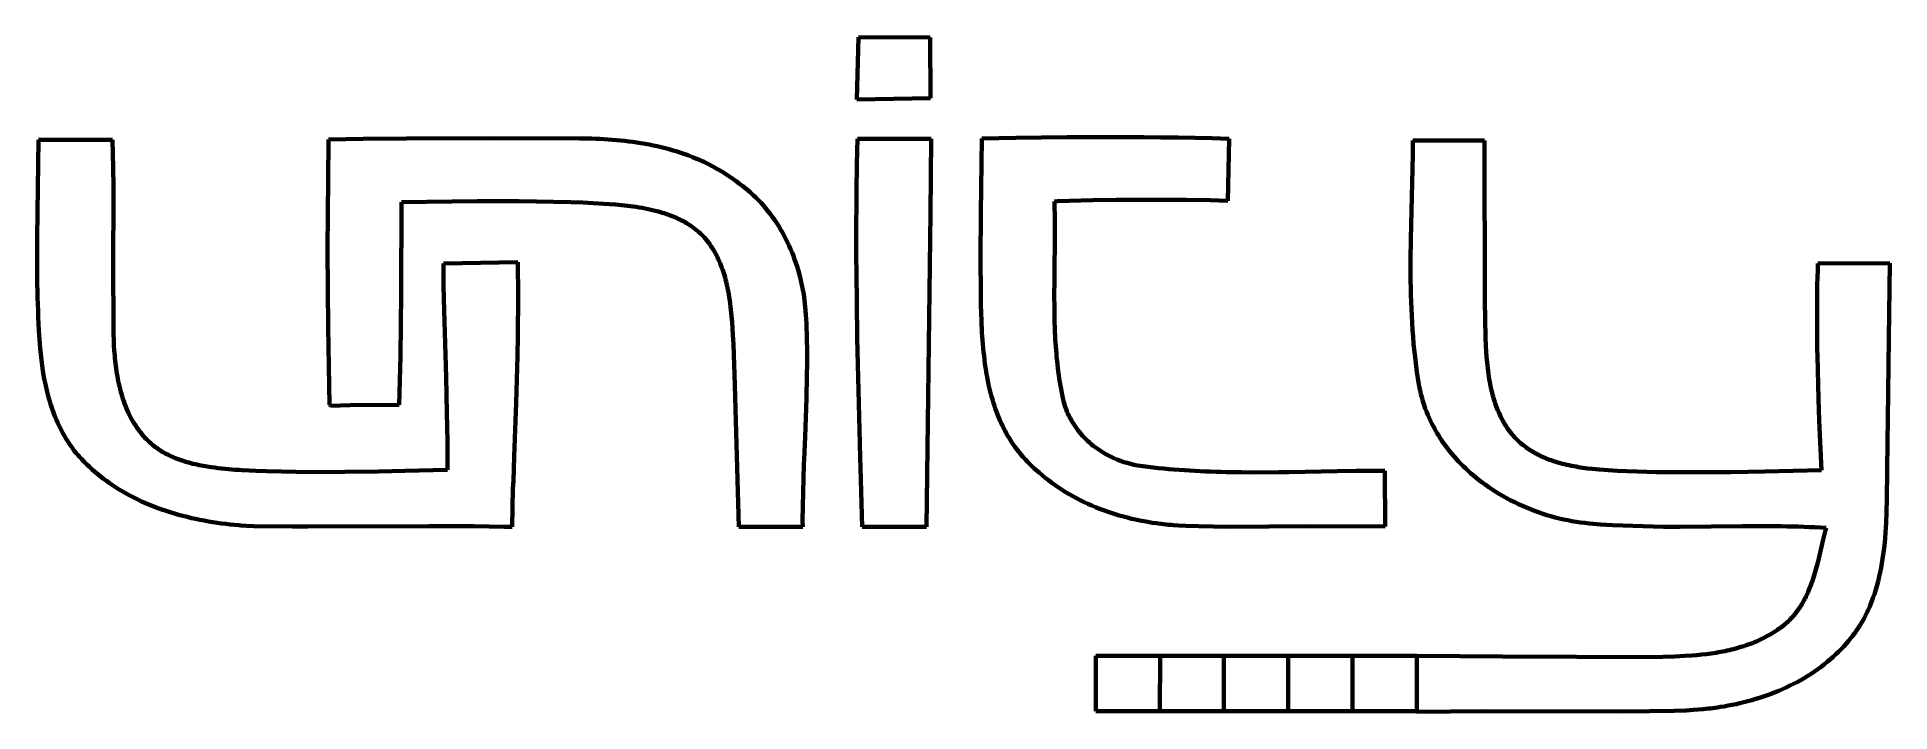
# Model space of a CAD drawing. Header units: millimetres. Extents: x 0 to 26.4, y 0 to 9.6.
import ezdxf

# ---------------------------------------------------------------- set-up
doc = ezdxf.new("R2010")
doc.units = ezdxf.units.MM
for name, color, linetype, lineweight in [('color#6ab7c2ff', 7, 'CONTINUOUS', 100), ('color#7d677cff', 7, 'CONTINUOUS', 100), ('color#bb2b3dff', 7, 'CONTINUOUS', 100), ('color#bed656ff', 7, 'CONTINUOUS', 100), ('color#d6d6d6ff', 7, 'CONTINUOUS', 100), ('color#f28d4fff', 7, 'CONTINUOUS', 100)]:
    doc.layers.add(name, color=color, linetype=linetype, lineweight=lineweight)

msp = doc.modelspace()

# ---------------------------------------------------------------- linework, layer by layer
at = {"layer": 'color#6ab7c2ff'}
for p, q in [((15.986, 0.012), (15.989, 0.803)), ((15.989, 0.803), (16.894, 0.803)), ((16.894, 0.803), (16.894, 0.012)), ((16.894, 0.012), (15.986, 0.012))]:
    msp.add_line(p, q, dxfattribs=at)
at = {"layer": 'color#7d677cff'}
for p, q in [((16.894, 0.803), (17.81, 0.803)), ((16.894, 0.012), (16.894, 0.803)), ((17.81, 0.803), (17.81, 0.012)), ((17.81, 0.012), (16.894, 0.012))]:
    msp.add_line(p, q, dxfattribs=at)
at = {"layer": 'color#bb2b3dff'}
for p, q in [((15.075, 0.803), (15.989, 0.803)), ((15.075, 0.014), (15.075, 0.803)), ((15.989, 0.803), (15.986, 0.012)), ((15.986, 0.012), (15.075, 0.014))]:
    msp.add_line(p, q, dxfattribs=at)
at = {"layer": 'color#bed656ff'}
for p, q in [((17.81, 0.803), (18.725, 0.803)), ((17.81, 0.012), (17.81, 0.803)), ((18.725, 0.803), (18.726, 0.012)), ((18.726, 0.012), (17.81, 0.012))]:
    msp.add_line(p, q, dxfattribs=at)
at = {"layer": 'color#d6d6d6ff'}
for p, q in [((11.672, 8.713), (11.692, 9.601)), ((11.692, 9.601), (12.714, 9.595)), ((12.714, 9.595), (12.717, 8.733)), ((12.717, 8.733), (11.672, 8.713)), ((14.665, 8.176), (15.029, 8.178)), ((15.029, 8.178), (15.393, 8.178)), ((15.393, 8.178), (15.757, 8.176)), ((15.757, 8.176), (16, 8.174)), ((0.006, 7.113), (0.021, 8.142)), ((0.021, 8.142), (1.076, 8.142)), ((1.076, 8.142), (1.085, 7.736)), ((4.145, 7.556), (4.151, 8.145)), ((4.151, 8.145), (4.644, 8.153)), ((4.644, 8.153), (5.259, 8.16)), ((5.259, 8.16), (6.49, 8.164)), ((6.49, 8.164), (7.721, 8.161)), ((7.721, 8.161), (7.78, 8.161)), ((7.78, 8.161), (7.838, 8.16)), ((7.838, 8.16), (7.897, 8.158)), ((7.897, 8.158), (7.956, 8.156)), ((7.956, 8.156), (8.014, 8.154)), ((8.014, 8.154), (8.073, 8.15)), ((8.073, 8.15), (8.132, 8.147)), ((8.132, 8.147), (8.19, 8.142)), ((8.19, 8.142), (8.249, 8.137)), ((8.249, 8.137), (8.307, 8.132)), ((8.307, 8.132), (8.366, 8.125)), ((8.366, 8.125), (8.424, 8.118)), ((8.424, 8.118), (8.482, 8.111)), ((8.482, 8.111), (8.54, 8.102)), ((8.54, 8.102), (8.598, 8.093)), ((8.598, 8.093), (8.656, 8.083)), ((8.656, 8.083), (8.714, 8.072)), ((8.714, 8.072), (8.771, 8.061)), ((8.771, 8.061), (8.828, 8.048)), ((8.828, 8.048), (8.885, 8.035)), ((8.885, 8.035), (8.942, 8.021)), ((8.942, 8.021), (8.999, 8.005)), ((8.999, 8.005), (9.055, 7.989)), ((9.055, 7.989), (9.111, 7.972)), ((9.111, 7.972), (9.167, 7.954)), ((9.167, 7.954), (9.222, 7.935)), ((9.222, 7.935), (9.278, 7.915)), ((9.278, 7.915), (9.333, 7.894)), ((11.672, 7.797), (11.678, 8.156)), ((11.678, 8.156), (12.727, 8.155)), ((12.727, 8.155), (12.718, 7.097)), ((13.437, 7.103), (13.451, 8.158)), ((13.451, 8.158), (13.936, 8.167)), ((13.936, 8.167), (14.3, 8.173)), ((14.3, 8.173), (14.665, 8.176)), ((16, 8.174), (16.243, 8.171)), ((16.243, 8.171), (16.486, 8.167)), ((16.486, 8.167), (16.729, 8.162)), ((16.729, 8.162), (16.971, 8.156)), ((16.971, 8.156), (16.95, 7.274)), ((19.581, 7.731), (19.584, 7.93)), ((19.584, 7.93), (19.586, 8.03)), ((19.586, 8.03), (19.587, 8.13)), ((19.587, 8.13), (20.604, 8.129)), ((20.604, 8.129), (20.608, 5.848)), ((1.085, 7.736), (1.088, 7.483)), ((9.333, 7.894), (9.387, 7.872)), ((9.387, 7.872), (9.415, 7.861)), ((9.415, 7.861), (9.442, 7.849)), ((9.442, 7.849), (9.469, 7.837)), ((9.469, 7.837), (9.496, 7.825)), ((9.496, 7.825), (9.523, 7.812)), ((9.523, 7.812), (9.549, 7.799)), ((9.549, 7.799), (9.576, 7.785)), ((9.576, 7.785), (9.602, 7.772)), ((9.602, 7.772), (9.628, 7.758)), ((9.628, 7.758), (9.655, 7.744)), ((9.655, 7.744), (9.68, 7.729)), ((9.68, 7.729), (9.706, 7.714)), ((9.706, 7.714), (9.732, 7.699)), ((9.732, 7.699), (9.757, 7.684)), ((9.757, 7.684), (9.807, 7.652)), ((9.807, 7.652), (9.857, 7.62)), ((11.668, 7.536), (11.67, 7.667)), ((11.67, 7.667), (11.672, 7.797)), ((19.561, 6.932), (19.581, 7.731)), ((1.088, 7.483), (1.087, 6.219)), ((4.14, 7.117), (4.145, 7.556)), ((9.857, 7.62), (9.906, 7.586)), ((9.906, 7.586), (9.954, 7.552)), ((9.954, 7.552), (10.002, 7.516)), ((10.002, 7.516), (10.049, 7.48)), ((10.049, 7.48), (10.095, 7.443)), ((10.095, 7.443), (10.118, 7.424)), ((10.118, 7.424), (10.158, 7.39)), ((10.158, 7.39), (10.196, 7.354)), ((11.665, 7.275), (11.666, 7.406)), ((11.666, 7.406), (11.668, 7.536)), ((5.19, 7.252), (5.186, 5.96)), ((6.264, 7.269), (5.19, 7.252)), ((6.862, 7.27), (6.264, 7.269)), ((7.598, 7.254), (6.862, 7.27)), ((7.768, 7.247), (7.598, 7.254)), ((8.066, 7.232), (7.768, 7.247)), ((8.151, 7.227), (8.066, 7.232)), ((8.236, 7.22), (8.151, 7.227)), ((8.278, 7.216), (8.236, 7.22)), ((8.321, 7.212), (8.278, 7.216)), ((8.363, 7.208), (8.321, 7.212)), ((8.405, 7.203), (8.363, 7.208)), ((8.447, 7.197), (8.405, 7.203)), ((8.489, 7.192), (8.447, 7.197)), ((8.531, 7.185), (8.489, 7.192)), ((8.573, 7.179), (8.531, 7.185)), ((8.615, 7.171), (8.573, 7.179)), ((8.657, 7.164), (8.615, 7.171)), ((8.699, 7.155), (8.657, 7.164)), ((8.74, 7.146), (8.699, 7.155)), ((8.782, 7.136), (8.74, 7.146)), ((8.823, 7.126), (8.782, 7.136)), ((8.849, 7.119), (8.823, 7.126)), ((10.196, 7.354), (10.234, 7.318)), ((10.234, 7.318), (10.271, 7.281)), ((10.271, 7.281), (10.307, 7.243)), ((10.307, 7.243), (10.342, 7.204)), ((10.342, 7.204), (10.375, 7.164)), ((10.375, 7.164), (10.408, 7.123)), ((10.408, 7.123), (10.44, 7.082)), ((11.663, 7.014), (11.664, 7.145)), ((11.664, 7.145), (11.665, 7.275)), ((14.526, 7.267), (14.482, 7.262)), ((14.482, 7.262), (14.486, 7.169)), ((14.486, 7.169), (14.489, 7.077)), ((14.693, 7.273), (14.526, 7.267)), ((15.028, 7.281), (14.693, 7.273)), ((15.362, 7.286), (15.028, 7.281)), ((15.696, 7.289), (15.362, 7.286)), ((16.031, 7.289), (15.696, 7.289)), ((16.365, 7.286), (16.031, 7.289)), ((16.699, 7.28), (16.365, 7.286)), ((16.95, 7.274), (16.699, 7.28)), ((0.002, 6.739), (0.006, 7.113)), ((4.138, 6.568), (4.14, 7.117)), ((8.875, 7.112), (8.849, 7.119)), ((8.901, 7.104), (8.875, 7.112)), ((8.927, 7.096), (8.901, 7.104)), ((8.953, 7.088), (8.927, 7.096)), ((8.978, 7.079), (8.953, 7.088)), ((9.004, 7.07), (8.978, 7.079)), ((9.029, 7.06), (9.004, 7.07)), ((9.054, 7.05), (9.029, 7.06)), ((9.079, 7.04), (9.054, 7.05)), ((9.104, 7.029), (9.079, 7.04)), ((9.129, 7.017), (9.104, 7.029)), ((9.153, 7.006), (9.129, 7.017)), ((9.177, 6.993), (9.153, 7.006)), ((9.201, 6.981), (9.177, 6.993)), ((9.225, 6.967), (9.201, 6.981)), ((9.248, 6.954), (9.225, 6.967)), ((9.271, 6.94), (9.248, 6.954)), ((9.294, 6.925), (9.271, 6.94)), ((9.316, 6.91), (9.294, 6.925)), ((9.338, 6.894), (9.316, 6.91)), ((9.36, 6.878), (9.338, 6.894)), ((9.381, 6.862), (9.36, 6.878)), ((9.402, 6.844), (9.381, 6.862)), ((10.44, 7.082), (10.471, 7.04)), ((10.471, 7.04), (10.501, 6.997)), ((10.501, 6.997), (10.53, 6.954)), ((10.53, 6.954), (10.558, 6.91)), ((10.558, 6.91), (10.585, 6.865)), ((10.585, 6.865), (10.611, 6.82)), ((11.662, 6.754), (11.663, 7.014)), ((12.718, 7.097), (12.66, 2.635)), ((13.433, 6.459), (13.437, 7.103)), ((14.489, 7.077), (14.49, 6.984)), ((14.49, 6.984), (14.491, 6.845)), ((19.557, 6.733), (19.561, 6.932)), ((0.001, 6.552), (0.002, 6.739)), ((9.423, 6.827), (9.402, 6.844)), ((9.443, 6.809), (9.423, 6.827)), ((9.462, 6.79), (9.443, 6.809)), ((9.481, 6.77), (9.462, 6.79)), ((9.5, 6.751), (9.481, 6.77)), ((9.52, 6.727), (9.5, 6.751)), ((9.54, 6.703), (9.52, 6.727)), ((9.559, 6.679), (9.54, 6.703)), ((9.577, 6.655), (9.559, 6.679)), ((9.594, 6.629), (9.577, 6.655)), ((9.611, 6.604), (9.594, 6.629)), ((9.627, 6.578), (9.611, 6.604)), ((10.611, 6.82), (10.636, 6.774)), ((10.636, 6.774), (10.661, 6.727)), ((10.661, 6.727), (10.684, 6.68)), ((10.684, 6.68), (10.706, 6.633)), ((10.706, 6.633), (10.727, 6.585)), ((11.663, 6.493), (11.662, 6.754)), ((14.491, 6.845), (14.483, 6.149)), ((19.554, 6.533), (19.555, 6.633)), ((19.555, 6.633), (19.557, 6.733)), ((0.002, 6.365), (0.001, 6.552)), ((0.002, 6.271), (0.002, 6.365)), ((4.14, 6.019), (4.138, 6.568)), ((5.785, 6.381), (6.844, 6.399)), ((5.786, 6.279), (5.785, 6.381)), ((6.844, 6.399), (6.846, 6.304)), ((9.643, 6.552), (9.627, 6.578)), ((9.658, 6.525), (9.643, 6.552)), ((9.672, 6.498), (9.658, 6.525)), ((9.686, 6.471), (9.672, 6.498)), ((9.699, 6.443), (9.686, 6.471)), ((9.712, 6.415), (9.699, 6.443)), ((9.724, 6.387), (9.712, 6.415)), ((9.735, 6.359), (9.724, 6.387)), ((9.746, 6.33), (9.735, 6.359)), ((10.727, 6.585), (10.748, 6.537)), ((10.748, 6.537), (10.767, 6.488)), ((10.767, 6.488), (10.785, 6.439)), ((10.785, 6.439), (10.803, 6.39)), ((10.803, 6.39), (10.819, 6.34)), ((10.819, 6.34), (10.834, 6.29)), ((11.665, 6.232), (11.663, 6.493)), ((13.435, 5.957), (13.433, 6.459)), ((19.553, 6.433), (19.554, 6.533)), ((19.553, 6.333), (19.553, 6.433)), ((19.553, 6.234), (19.553, 6.333)), ((25.348, 6.282), (25.351, 6.383)), ((25.351, 6.383), (26.377, 6.386)), ((26.377, 6.386), (26.361, 5.321)), ((0.003, 6.178), (0.002, 6.271)), ((0.005, 6.084), (0.003, 6.178)), ((0.007, 5.991), (0.005, 6.084)), ((1.087, 6.219), (1.088, 5.628)), ((5.789, 6.077), (5.786, 6.279)), ((5.793, 5.875), (5.789, 6.077)), ((6.846, 6.304), (6.847, 6.208)), ((6.847, 6.208), (6.848, 6.113)), ((6.848, 6.113), (6.849, 6.018)), ((9.757, 6.301), (9.746, 6.33)), ((9.767, 6.272), (9.757, 6.301)), ((9.776, 6.243), (9.767, 6.272)), ((9.785, 6.213), (9.776, 6.243)), ((9.794, 6.184), (9.785, 6.213)), ((9.802, 6.154), (9.794, 6.184)), ((9.81, 6.124), (9.802, 6.154)), ((9.817, 6.094), (9.81, 6.124)), ((9.824, 6.065), (9.817, 6.094)), ((10.834, 6.29), (10.849, 6.24)), ((10.849, 6.24), (10.862, 6.189)), ((10.862, 6.189), (10.875, 6.139)), ((10.875, 6.139), (10.89, 6.074)), ((10.89, 6.074), (10.903, 6.008)), ((11.669, 5.84), (11.665, 6.232)), ((14.483, 6.149), (14.481, 5.916)), ((19.554, 6.134), (19.553, 6.234)), ((19.556, 6.034), (19.554, 6.134)), ((25.342, 5.977), (25.343, 6.079)), ((25.343, 6.079), (25.346, 6.18)), ((25.346, 6.18), (25.348, 6.282)), ((0.009, 5.897), (0.007, 5.991)), ((0.011, 5.804), (0.009, 5.897)), ((0.015, 5.71), (0.011, 5.804)), ((4.145, 5.47), (4.14, 6.019)), ((5.186, 5.96), (5.173, 5.066)), ((5.823, 4.763), (5.793, 5.875)), ((6.849, 6.018), (6.849, 5.923)), ((6.849, 5.923), (6.849, 5.827)), ((6.849, 5.827), (6.849, 5.732)), ((9.83, 6.035), (9.824, 6.065)), ((9.836, 6.005), (9.83, 6.035)), ((9.842, 5.975), (9.836, 6.005)), ((9.847, 5.945), (9.842, 5.975)), ((9.854, 5.9), (9.847, 5.945)), ((9.861, 5.856), (9.854, 5.9)), ((9.867, 5.812), (9.861, 5.856)), ((9.873, 5.767), (9.867, 5.812)), ((10.903, 6.008), (10.914, 5.943)), ((10.914, 5.943), (10.927, 5.855)), ((10.927, 5.855), (10.937, 5.766)), ((11.677, 5.318), (11.669, 5.84)), ((13.437, 5.79), (13.435, 5.957)), ((14.481, 5.916), (14.482, 5.763)), ((19.558, 5.934), (19.556, 6.034)), ((19.561, 5.835), (19.558, 5.934)), ((19.564, 5.735), (19.561, 5.835)), ((20.608, 5.848), (20.621, 5.329)), ((25.339, 5.774), (25.34, 5.876)), ((25.34, 5.876), (25.342, 5.977)), ((0.018, 5.617), (0.015, 5.71)), ((0.023, 5.523), (0.018, 5.617)), ((1.088, 5.628), (1.091, 5.375)), ((6.847, 5.542), (6.844, 5.351)), ((6.849, 5.732), (6.847, 5.542)), ((9.878, 5.723), (9.873, 5.767)), ((9.882, 5.678), (9.878, 5.723)), ((9.887, 5.634), (9.882, 5.678)), ((9.891, 5.59), (9.887, 5.634)), ((9.895, 5.545), (9.891, 5.59)), ((9.901, 5.456), (9.895, 5.545)), ((10.937, 5.766), (10.946, 5.656)), ((10.946, 5.656), (10.952, 5.522)), ((13.44, 5.678), (13.437, 5.79)), ((13.444, 5.567), (13.44, 5.678)), ((13.446, 5.511), (13.444, 5.567)), ((14.482, 5.763), (14.483, 5.661)), ((14.483, 5.661), (14.485, 5.559)), ((14.485, 5.559), (14.489, 5.456)), ((19.569, 5.635), (19.564, 5.735)), ((19.574, 5.536), (19.569, 5.635)), ((25.339, 5.673), (25.339, 5.774)), ((25.339, 5.571), (25.339, 5.673)), ((25.339, 5.47), (25.339, 5.571)), ((0.027, 5.43), (0.023, 5.523)), ((0.045, 5.177), (0.027, 5.43)), ((1.091, 5.375), (1.092, 5.291)), ((1.092, 5.291), (1.096, 5.218)), ((4.153, 4.921), (4.145, 5.47)), ((6.844, 5.351), (6.838, 5.065)), ((9.906, 5.367), (9.901, 5.456)), ((9.913, 5.233), (9.906, 5.367)), ((10.952, 5.522), (10.952, 5.5)), ((10.952, 5.5), (10.955, 5.446)), ((10.955, 5.446), (10.957, 5.391)), ((10.957, 5.391), (10.959, 5.336)), ((10.959, 5.336), (10.96, 5.282)), ((10.96, 5.282), (10.962, 5.172)), ((11.707, 4.014), (11.677, 5.318)), ((13.449, 5.456), (13.446, 5.511)), ((13.452, 5.4), (13.449, 5.456)), ((13.456, 5.344), (13.452, 5.4)), ((13.46, 5.289), (13.456, 5.344)), ((13.465, 5.233), (13.46, 5.289)), ((14.489, 5.456), (14.491, 5.405)), ((14.491, 5.405), (14.493, 5.354)), ((14.493, 5.354), (14.496, 5.303)), ((14.496, 5.303), (14.499, 5.252)), ((19.581, 5.436), (19.574, 5.536)), ((19.588, 5.336), (19.581, 5.436)), ((19.597, 5.237), (19.588, 5.336)), ((20.621, 5.329), (20.626, 5.21)), ((25.34, 5.368), (25.339, 5.47)), ((25.341, 5.267), (25.34, 5.368)), ((26.361, 5.321), (26.348, 4.167)), ((0.067, 4.97), (0.045, 5.177)), ((1.096, 5.218), (1.101, 5.145)), ((1.101, 5.145), (1.107, 5.071)), ((1.107, 5.071), (1.11, 5.035)), ((1.11, 5.035), (1.114, 4.998)), ((5.173, 5.066), (5.157, 4.371)), ((6.838, 5.065), (6.819, 4.399)), ((9.934, 4.651), (9.913, 5.233)), ((10.962, 5.172), (10.963, 5.063)), ((10.963, 5.063), (10.963, 4.954)), ((13.47, 5.178), (13.465, 5.233)), ((13.475, 5.122), (13.47, 5.178)), ((13.481, 5.067), (13.475, 5.122)), ((13.488, 5.012), (13.481, 5.067)), ((13.495, 4.956), (13.488, 5.012)), ((14.499, 5.252), (14.503, 5.201)), ((14.503, 5.201), (14.506, 5.15)), ((14.506, 5.15), (14.511, 5.099)), ((14.511, 5.099), (14.515, 5.048)), ((14.515, 5.048), (14.52, 4.997)), ((19.621, 5.007), (19.597, 5.237)), ((20.626, 5.21), (20.631, 5.13)), ((20.631, 5.13), (20.636, 5.051)), ((20.636, 5.051), (20.64, 5.011)), ((25.342, 5.165), (25.341, 5.267)), ((25.344, 5.064), (25.342, 5.165)), ((25.348, 4.861), (25.344, 5.064)), ((0.083, 4.856), (0.067, 4.97)), ((0.099, 4.765), (0.083, 4.856)), ((0.107, 4.724), (0.099, 4.765)), ((1.114, 4.998), (1.118, 4.961)), ((1.118, 4.961), (1.122, 4.925)), ((1.122, 4.925), (1.127, 4.888)), ((1.127, 4.888), (1.132, 4.852)), ((1.132, 4.852), (1.138, 4.815)), ((1.138, 4.815), (1.144, 4.779)), ((1.144, 4.779), (1.15, 4.743)), ((4.165, 4.372), (4.153, 4.921)), ((5.836, 4.258), (5.823, 4.763)), ((10.961, 4.79), (10.953, 4.462)), ((10.963, 4.954), (10.961, 4.79)), ((13.503, 4.901), (13.495, 4.956)), ((13.511, 4.846), (13.503, 4.901)), ((13.518, 4.808), (13.511, 4.846)), ((13.524, 4.77), (13.518, 4.808)), ((13.532, 4.732), (13.524, 4.77)), ((14.52, 4.997), (14.526, 4.946)), ((14.526, 4.946), (14.532, 4.896)), ((14.532, 4.896), (14.538, 4.845)), ((14.538, 4.845), (14.545, 4.794)), ((14.545, 4.794), (14.553, 4.744)), ((19.643, 4.834), (19.621, 5.007)), ((19.656, 4.748), (19.643, 4.834)), ((19.666, 4.691), (19.656, 4.748)), ((20.64, 5.011), (20.643, 4.971)), ((20.643, 4.971), (20.647, 4.931)), ((20.647, 4.931), (20.652, 4.892)), ((20.652, 4.892), (20.657, 4.852)), ((20.657, 4.852), (20.662, 4.813)), ((20.662, 4.813), (20.668, 4.773)), ((20.668, 4.773), (20.674, 4.734)), ((25.353, 4.658), (25.348, 4.861)), ((0.115, 4.682), (0.107, 4.724)), ((0.124, 4.641), (0.115, 4.682)), ((0.134, 4.6), (0.124, 4.641)), ((0.144, 4.558), (0.134, 4.6)), ((0.154, 4.517), (0.144, 4.558)), ((0.166, 4.477), (0.154, 4.517)), ((1.15, 4.743), (1.158, 4.707)), ((1.158, 4.707), (1.165, 4.671)), ((1.165, 4.671), (1.173, 4.635)), ((1.173, 4.635), (1.182, 4.599)), ((1.182, 4.599), (1.191, 4.564)), ((1.191, 4.564), (1.201, 4.528)), ((1.201, 4.528), (1.212, 4.493)), ((1.212, 4.493), (1.223, 4.458)), ((9.993, 2.635), (9.934, 4.651)), ((13.539, 4.694), (13.532, 4.732)), ((13.547, 4.656), (13.539, 4.694)), ((13.556, 4.619), (13.547, 4.656)), ((13.565, 4.581), (13.556, 4.619)), ((13.575, 4.543), (13.565, 4.581)), ((13.584, 4.506), (13.575, 4.543)), ((13.595, 4.468), (13.584, 4.506)), ((14.553, 4.744), (14.561, 4.693)), ((14.561, 4.693), (14.569, 4.643)), ((14.569, 4.643), (14.578, 4.592)), ((14.578, 4.592), (14.588, 4.542)), ((14.588, 4.542), (14.598, 4.492)), ((14.598, 4.492), (14.609, 4.442)), ((19.676, 4.634), (19.666, 4.691)), ((19.688, 4.578), (19.676, 4.634)), ((19.695, 4.549), (19.688, 4.578)), ((19.701, 4.521), (19.695, 4.549)), ((19.708, 4.493), (19.701, 4.521)), ((19.716, 4.465), (19.708, 4.493)), ((20.674, 4.734), (20.681, 4.694)), ((20.681, 4.694), (20.691, 4.643)), ((20.691, 4.643), (20.702, 4.591)), ((20.702, 4.591), (20.708, 4.566)), ((20.708, 4.566), (20.714, 4.54)), ((20.714, 4.54), (20.721, 4.515)), ((20.721, 4.515), (20.728, 4.489)), ((20.728, 4.489), (20.735, 4.464)), ((25.36, 4.455), (25.353, 4.658)), ((0.177, 4.436), (0.166, 4.477)), ((0.19, 4.395), (0.177, 4.436)), ((0.203, 4.355), (0.19, 4.395)), ((0.216, 4.315), (0.203, 4.355)), ((0.231, 4.275), (0.216, 4.315)), ((0.246, 4.235), (0.231, 4.275)), ((0.261, 4.196), (0.246, 4.235)), ((1.223, 4.458), (1.235, 4.423)), ((1.235, 4.423), (1.247, 4.389)), ((1.247, 4.389), (1.26, 4.355)), ((1.26, 4.355), (1.274, 4.32)), ((1.274, 4.32), (1.289, 4.287)), ((1.289, 4.287), (1.305, 4.253)), ((1.305, 4.253), (1.323, 4.215)), ((4.177, 4.359), (4.165, 4.372)), ((4.458, 4.365), (4.177, 4.359)), ((5.157, 4.371), (4.458, 4.365)), ((5.839, 4.055), (5.836, 4.258)), ((6.819, 4.399), (6.793, 3.637)), ((10.953, 4.462), (10.933, 3.916)), ((13.606, 4.431), (13.595, 4.468)), ((13.617, 4.394), (13.606, 4.431)), ((13.629, 4.357), (13.617, 4.394)), ((13.642, 4.321), (13.629, 4.357)), ((13.655, 4.284), (13.642, 4.321)), ((13.668, 4.248), (13.655, 4.284)), ((13.682, 4.212), (13.668, 4.248)), ((14.609, 4.442), (14.617, 4.408)), ((14.617, 4.408), (14.627, 4.375)), ((14.627, 4.375), (14.638, 4.342)), ((14.638, 4.342), (14.649, 4.31)), ((14.649, 4.31), (14.662, 4.278)), ((14.662, 4.278), (14.676, 4.246)), ((14.676, 4.246), (14.69, 4.215)), ((19.724, 4.437), (19.716, 4.465)), ((19.732, 4.409), (19.724, 4.437)), ((19.747, 4.364), (19.732, 4.409)), ((19.762, 4.32), (19.747, 4.364)), ((19.779, 4.275), (19.762, 4.32)), ((19.797, 4.231), (19.779, 4.275)), ((19.816, 4.188), (19.797, 4.231)), ((20.735, 4.464), (20.743, 4.439)), ((20.743, 4.439), (20.751, 4.413)), ((20.751, 4.413), (20.759, 4.388)), ((20.759, 4.388), (20.768, 4.364)), ((20.768, 4.364), (20.777, 4.339)), ((20.777, 4.339), (20.786, 4.314)), ((20.786, 4.314), (20.796, 4.29)), ((20.796, 4.29), (20.807, 4.266)), ((20.807, 4.266), (20.817, 4.242)), ((20.817, 4.242), (20.828, 4.218)), ((25.371, 4.15), (25.36, 4.455)), ((0.277, 4.157), (0.261, 4.196)), ((0.294, 4.118), (0.277, 4.157)), ((0.312, 4.08), (0.294, 4.118)), ((0.331, 4.042), (0.312, 4.08)), ((0.35, 4.004), (0.331, 4.042)), ((0.37, 3.967), (0.35, 4.004)), ((0.39, 3.93), (0.37, 3.967)), ((1.323, 4.215), (1.343, 4.177)), ((1.343, 4.177), (1.364, 4.14)), ((1.364, 4.14), (1.375, 4.121)), ((1.375, 4.121), (1.386, 4.103)), ((1.386, 4.103), (1.398, 4.085)), ((1.398, 4.085), (1.41, 4.067)), ((1.41, 4.067), (1.422, 4.049)), ((1.422, 4.049), (1.434, 4.032)), ((1.434, 4.032), (1.446, 4.014)), ((1.446, 4.014), (1.459, 3.997)), ((1.459, 3.997), (1.472, 3.98)), ((1.472, 3.98), (1.486, 3.963)), ((1.486, 3.963), (1.499, 3.947)), ((5.842, 3.853), (5.839, 4.055)), ((11.717, 3.622), (11.707, 4.014)), ((13.697, 4.176), (13.682, 4.212)), ((13.712, 4.141), (13.697, 4.176)), ((13.728, 4.106), (13.712, 4.141)), ((13.745, 4.071), (13.728, 4.106)), ((13.762, 4.036), (13.745, 4.071)), ((13.78, 4.002), (13.762, 4.036)), ((13.798, 3.968), (13.78, 4.002)), ((13.817, 3.934), (13.798, 3.968)), ((14.69, 4.215), (14.706, 4.184)), ((14.706, 4.184), (14.722, 4.154)), ((14.722, 4.154), (14.739, 4.124)), ((14.739, 4.124), (14.758, 4.095)), ((14.758, 4.095), (14.777, 4.067)), ((14.777, 4.067), (14.797, 4.038)), ((14.797, 4.038), (14.817, 4.011)), ((14.817, 4.011), (14.839, 3.984)), ((14.839, 3.984), (14.861, 3.957)), ((14.861, 3.957), (14.884, 3.932)), ((19.835, 4.145), (19.816, 4.188)), ((19.856, 4.103), (19.835, 4.145)), ((19.878, 4.061), (19.856, 4.103)), ((19.901, 4.019), (19.878, 4.061)), ((19.924, 3.978), (19.901, 4.019)), ((19.949, 3.938), (19.924, 3.978)), ((20.828, 4.218), (20.84, 4.194)), ((20.84, 4.194), (20.852, 4.171)), ((20.852, 4.171), (20.864, 4.148)), ((20.864, 4.148), (20.877, 4.125)), ((20.877, 4.125), (20.891, 4.102)), ((20.891, 4.102), (20.905, 4.08)), ((20.905, 4.08), (20.919, 4.058)), ((20.919, 4.058), (20.934, 4.036)), ((20.934, 4.036), (20.949, 4.015)), ((20.949, 4.015), (20.965, 3.993)), ((20.965, 3.993), (20.98, 3.973)), ((20.98, 3.973), (20.996, 3.954)), ((25.401, 3.44), (25.371, 4.15)), ((26.348, 4.167), (26.342, 3.848)), ((0.412, 3.894), (0.39, 3.93)), ((0.434, 3.858), (0.412, 3.894)), ((0.457, 3.822), (0.434, 3.858)), ((0.481, 3.788), (0.457, 3.822)), ((0.506, 3.753), (0.481, 3.788)), ((0.531, 3.719), (0.506, 3.753)), ((0.557, 3.686), (0.531, 3.719)), ((1.499, 3.947), (1.513, 3.931)), ((1.513, 3.931), (1.527, 3.915)), ((1.527, 3.915), (1.542, 3.899)), ((1.542, 3.899), (1.557, 3.884)), ((1.557, 3.884), (1.572, 3.868)), ((1.572, 3.868), (1.587, 3.854)), ((1.587, 3.854), (1.603, 3.839)), ((1.603, 3.839), (1.619, 3.825)), ((1.619, 3.825), (1.635, 3.811)), ((1.635, 3.811), (1.651, 3.797)), ((1.651, 3.797), (1.668, 3.784)), ((1.668, 3.784), (1.685, 3.771)), ((1.685, 3.771), (1.709, 3.753)), ((1.709, 3.753), (1.734, 3.737)), ((1.734, 3.737), (1.758, 3.721)), ((1.758, 3.721), (1.784, 3.705)), ((1.784, 3.705), (1.809, 3.69)), ((5.843, 3.752), (5.842, 3.853)), ((5.843, 3.651), (5.843, 3.752)), ((10.933, 3.916), (10.92, 3.595)), ((13.837, 3.901), (13.817, 3.934)), ((13.857, 3.868), (13.837, 3.901)), ((13.878, 3.836), (13.857, 3.868)), ((13.9, 3.803), (13.878, 3.836)), ((13.926, 3.767), (13.9, 3.803)), ((13.953, 3.731), (13.926, 3.767)), ((13.981, 3.696), (13.953, 3.731)), ((14.01, 3.661), (13.981, 3.696)), ((14.884, 3.932), (14.907, 3.906)), ((14.907, 3.906), (14.931, 3.882)), ((14.931, 3.882), (14.956, 3.858)), ((14.956, 3.858), (14.982, 3.835)), ((14.982, 3.835), (15.008, 3.812)), ((15.008, 3.812), (15.035, 3.79)), ((15.035, 3.79), (15.062, 3.769)), ((15.062, 3.769), (15.09, 3.749)), ((15.09, 3.749), (15.118, 3.729)), ((15.118, 3.729), (15.147, 3.71)), ((15.147, 3.71), (15.176, 3.692)), ((19.974, 3.898), (19.949, 3.938)), ((20, 3.859), (19.974, 3.898)), ((20.027, 3.82), (20, 3.859)), ((20.055, 3.782), (20.027, 3.82)), ((20.083, 3.744), (20.055, 3.782)), ((20.113, 3.707), (20.083, 3.744)), ((20.143, 3.67), (20.113, 3.707)), ((20.996, 3.954), (21.013, 3.934)), ((21.013, 3.934), (21.029, 3.916)), ((21.029, 3.916), (21.047, 3.897)), ((21.047, 3.897), (21.064, 3.879)), ((21.064, 3.879), (21.082, 3.862)), ((21.082, 3.862), (21.101, 3.845)), ((21.101, 3.845), (21.12, 3.828)), ((21.12, 3.828), (21.139, 3.812)), ((21.139, 3.812), (21.158, 3.796)), ((21.158, 3.796), (21.178, 3.781)), ((21.178, 3.781), (21.198, 3.766)), ((21.198, 3.766), (21.219, 3.751)), ((21.219, 3.751), (21.24, 3.737)), ((21.24, 3.737), (21.261, 3.723)), ((21.261, 3.723), (21.282, 3.71)), ((21.282, 3.71), (21.304, 3.697)), ((21.304, 3.697), (21.326, 3.684)), ((26.342, 3.848), (26.334, 3.029)), ((0.585, 3.653), (0.557, 3.686)), ((0.602, 3.634), (0.585, 3.653)), ((0.637, 3.596), (0.602, 3.634)), ((0.673, 3.559), (0.637, 3.596)), ((0.71, 3.523), (0.673, 3.559)), ((0.748, 3.487), (0.71, 3.523)), ((0.786, 3.452), (0.748, 3.487)), ((0.825, 3.418), (0.786, 3.452)), ((1.809, 3.69), (1.835, 3.676)), ((1.835, 3.676), (1.861, 3.663)), ((1.861, 3.663), (1.887, 3.65)), ((1.887, 3.65), (1.914, 3.637)), ((1.914, 3.637), (1.941, 3.625)), ((1.941, 3.625), (1.968, 3.614)), ((1.968, 3.614), (1.995, 3.603)), ((1.995, 3.603), (2.023, 3.593)), ((2.023, 3.593), (2.051, 3.583)), ((2.051, 3.583), (2.079, 3.574)), ((2.079, 3.574), (2.107, 3.565)), ((2.107, 3.565), (2.135, 3.557)), ((2.135, 3.557), (2.164, 3.549)), ((2.164, 3.549), (2.192, 3.541)), ((2.192, 3.541), (2.221, 3.534)), ((2.221, 3.534), (2.25, 3.527)), ((2.25, 3.527), (2.279, 3.521)), ((2.279, 3.521), (2.308, 3.515)), ((2.308, 3.515), (2.337, 3.509)), ((2.337, 3.509), (2.395, 3.498)), ((2.395, 3.498), (2.453, 3.489)), ((2.453, 3.489), (2.482, 3.485)), ((2.482, 3.485), (2.53, 3.478)), ((2.53, 3.478), (2.579, 3.472)), ((2.579, 3.472), (2.628, 3.466)), ((2.628, 3.466), (2.677, 3.461)), ((2.677, 3.461), (2.726, 3.457)), ((2.726, 3.457), (2.774, 3.452)), ((2.774, 3.452), (2.823, 3.448)), ((2.823, 3.448), (2.872, 3.445)), ((2.872, 3.445), (2.921, 3.442)), ((2.921, 3.442), (3.019, 3.436)), ((3.019, 3.436), (3.117, 3.432)), ((3.117, 3.432), (3.265, 3.427)), ((4.86, 3.424), (5.237, 3.433)), ((5.237, 3.433), (5.843, 3.449)), ((5.843, 3.55), (5.843, 3.651)), ((5.843, 3.449), (5.843, 3.55)), ((6.793, 3.637), (6.782, 3.291)), ((10.915, 3.529), (10.899, 2.728)), ((10.92, 3.595), (10.915, 3.529)), ((11.725, 3.473), (11.717, 3.622)), ((11.748, 2.636), (11.725, 3.473)), ((14.039, 3.627), (14.01, 3.661)), ((14.07, 3.594), (14.039, 3.627)), ((14.101, 3.562), (14.07, 3.594)), ((14.148, 3.514), (14.101, 3.562)), ((14.197, 3.467), (14.148, 3.514)), ((14.264, 3.407), (14.197, 3.467)), ((15.176, 3.692), (15.206, 3.675)), ((15.206, 3.675), (15.236, 3.658)), ((15.236, 3.658), (15.281, 3.635)), ((15.281, 3.635), (15.327, 3.613)), ((15.327, 3.613), (15.374, 3.593)), ((15.374, 3.593), (15.422, 3.575)), ((15.422, 3.575), (15.47, 3.558)), ((15.47, 3.558), (15.519, 3.544)), ((15.519, 3.544), (15.568, 3.53)), ((15.568, 3.53), (15.618, 3.519)), ((15.618, 3.519), (15.668, 3.509)), ((15.668, 3.509), (15.742, 3.499)), ((15.742, 3.499), (15.816, 3.489)), ((15.816, 3.489), (15.889, 3.48)), ((15.889, 3.48), (15.963, 3.472)), ((15.963, 3.472), (16.037, 3.464)), ((16.037, 3.464), (16.111, 3.457)), ((16.111, 3.457), (16.185, 3.451)), ((16.185, 3.451), (16.259, 3.445)), ((16.259, 3.445), (16.333, 3.44)), ((16.333, 3.44), (16.408, 3.435)), ((16.408, 3.435), (16.482, 3.431)), ((16.482, 3.431), (16.556, 3.427)), ((18.514, 3.427), (18.778, 3.433)), ((18.778, 3.433), (19.188, 3.434)), ((19.188, 3.434), (19.189, 2.641)), ((20.174, 3.635), (20.143, 3.67)), ((20.205, 3.599), (20.174, 3.635)), ((20.237, 3.564), (20.205, 3.599)), ((20.27, 3.53), (20.237, 3.564)), ((20.304, 3.497), (20.27, 3.53)), ((20.338, 3.464), (20.304, 3.497)), ((20.372, 3.432), (20.338, 3.464)), ((20.408, 3.4), (20.372, 3.432)), ((21.326, 3.684), (21.348, 3.672)), ((21.348, 3.672), (21.371, 3.661)), ((21.371, 3.661), (21.393, 3.649)), ((21.393, 3.649), (21.416, 3.638)), ((21.416, 3.638), (21.439, 3.628)), ((21.439, 3.628), (21.462, 3.618)), ((21.462, 3.618), (21.485, 3.608)), ((21.485, 3.608), (21.509, 3.599)), ((21.509, 3.599), (21.532, 3.59)), ((21.532, 3.59), (21.556, 3.582)), ((21.556, 3.582), (21.587, 3.571)), ((21.587, 3.571), (21.619, 3.561)), ((21.619, 3.561), (21.651, 3.551)), ((21.651, 3.551), (21.682, 3.542)), ((21.682, 3.542), (21.714, 3.534)), ((21.714, 3.534), (21.746, 3.526)), ((21.746, 3.526), (21.779, 3.518)), ((21.779, 3.518), (21.811, 3.511)), ((21.811, 3.511), (21.843, 3.504)), ((21.843, 3.504), (21.876, 3.498)), ((21.876, 3.498), (21.908, 3.492)), ((21.908, 3.492), (21.941, 3.486)), ((21.941, 3.486), (21.973, 3.481)), ((21.973, 3.481), (22.006, 3.476)), ((22.006, 3.476), (22.072, 3.467)), ((22.072, 3.467), (22.137, 3.46)), ((22.137, 3.46), (22.236, 3.45)), ((22.236, 3.45), (22.434, 3.435)), ((22.434, 3.435), (22.5, 3.431)), ((22.5, 3.431), (23.056, 3.414)), ((24.596, 3.425), (25.401, 3.44)), ((0.865, 3.385), (0.825, 3.418)), ((0.905, 3.352), (0.865, 3.385)), ((0.946, 3.321), (0.905, 3.352)), ((0.988, 3.29), (0.946, 3.321)), ((1.03, 3.26), (0.988, 3.29)), ((1.073, 3.23), (1.03, 3.26)), ((1.116, 3.202), (1.073, 3.23)), ((1.16, 3.174), (1.116, 3.202)), ((1.214, 3.142), (1.16, 3.174)), ((3.265, 3.427), (3.903, 3.414)), ((3.903, 3.414), (4.86, 3.424)), ((6.776, 3.181), (6.762, 2.635)), ((6.782, 3.291), (6.776, 3.181)), ((14.35, 3.335), (14.264, 3.407)), ((14.397, 3.298), (14.35, 3.335)), ((14.445, 3.262), (14.397, 3.298)), ((14.493, 3.228), (14.445, 3.262)), ((14.543, 3.194), (14.493, 3.228)), ((14.593, 3.162), (14.543, 3.194)), ((16.556, 3.427), (16.63, 3.424)), ((16.63, 3.424), (16.705, 3.421)), ((16.705, 3.421), (16.779, 3.418)), ((16.779, 3.418), (16.853, 3.416)), ((16.853, 3.416), (16.928, 3.415)), ((16.928, 3.415), (17.002, 3.414)), ((17.002, 3.414), (17.151, 3.412)), ((17.151, 3.412), (17.299, 3.411)), ((17.299, 3.411), (17.671, 3.413)), ((17.671, 3.413), (17.82, 3.414)), ((17.82, 3.414), (18.514, 3.427)), ((20.443, 3.37), (20.408, 3.4)), ((20.48, 3.339), (20.443, 3.37)), ((20.517, 3.31), (20.48, 3.339)), ((20.565, 3.273), (20.517, 3.31)), ((20.615, 3.236), (20.565, 3.273)), ((20.665, 3.201), (20.615, 3.236)), ((20.716, 3.167), (20.665, 3.201)), ((20.768, 3.134), (20.716, 3.167)), ((23.056, 3.414), (24.111, 3.414)), ((24.111, 3.414), (24.596, 3.425)), ((1.268, 3.111), (1.214, 3.142)), ((1.322, 3.081), (1.268, 3.111)), ((1.378, 3.052), (1.322, 3.081)), ((1.434, 3.025), (1.378, 3.052)), ((1.49, 2.998), (1.434, 3.025)), ((1.547, 2.973), (1.49, 2.998)), ((1.604, 2.948), (1.547, 2.973)), ((1.662, 2.925), (1.604, 2.948)), ((1.72, 2.903), (1.662, 2.925)), ((1.778, 2.882), (1.72, 2.903)), ((14.643, 3.13), (14.593, 3.162)), ((14.695, 3.1), (14.643, 3.13)), ((14.746, 3.071), (14.695, 3.1)), ((14.799, 3.042), (14.746, 3.071)), ((14.852, 3.015), (14.799, 3.042)), ((14.905, 2.989), (14.852, 3.015)), ((14.959, 2.964), (14.905, 2.989)), ((15.014, 2.939), (14.959, 2.964)), ((15.069, 2.916), (15.014, 2.939)), ((15.124, 2.894), (15.069, 2.916)), ((20.82, 3.102), (20.768, 3.134)), ((20.873, 3.071), (20.82, 3.102)), ((20.927, 3.041), (20.873, 3.071)), ((20.981, 3.012), (20.927, 3.041)), ((21.036, 2.985), (20.981, 3.012)), ((21.091, 2.958), (21.036, 2.985)), ((21.147, 2.933), (21.091, 2.958)), ((21.204, 2.909), (21.147, 2.933)), ((21.26, 2.885), (21.204, 2.909)), ((26.334, 3.029), (26.328, 2.847)), ((1.837, 2.862), (1.778, 2.882)), ((1.897, 2.843), (1.837, 2.862)), ((1.956, 2.824), (1.897, 2.843)), ((2.016, 2.807), (1.956, 2.824)), ((2.076, 2.791), (2.016, 2.807)), ((2.137, 2.776), (2.076, 2.791)), ((2.198, 2.761), (2.137, 2.776)), ((2.259, 2.748), (2.198, 2.761)), ((2.32, 2.735), (2.259, 2.748)), ((2.381, 2.724), (2.32, 2.735)), ((2.443, 2.713), (2.381, 2.724)), ((2.504, 2.703), (2.443, 2.713)), ((2.566, 2.694), (2.504, 2.703)), ((2.628, 2.685), (2.566, 2.694)), ((2.69, 2.678), (2.628, 2.685)), ((2.751, 2.671), (2.69, 2.678)), ((2.813, 2.665), (2.751, 2.671)), ((2.875, 2.66), (2.813, 2.665)), ((2.902, 2.657), (2.875, 2.66)), ((2.98, 2.652), (2.902, 2.657)), ((3.085, 2.647), (2.98, 2.652)), ((3.638, 2.641), (3.085, 2.647)), ((3.854, 2.641), (3.638, 2.641)), ((5.577, 2.647), (3.854, 2.641)), ((6.008, 2.646), (5.577, 2.647)), ((6.223, 2.644), (6.008, 2.646)), ((6.439, 2.641), (6.223, 2.644)), ((6.654, 2.637), (6.439, 2.641)), ((10.899, 2.728), (10.9, 2.636)), ((15.18, 2.873), (15.124, 2.894)), ((15.236, 2.853), (15.18, 2.873)), ((15.293, 2.834), (15.236, 2.853)), ((15.35, 2.815), (15.293, 2.834)), ((15.407, 2.798), (15.35, 2.815)), ((15.465, 2.782), (15.407, 2.798)), ((15.522, 2.767), (15.465, 2.782)), ((15.58, 2.752), (15.522, 2.767)), ((15.638, 2.739), (15.58, 2.752)), ((15.697, 2.727), (15.638, 2.739)), ((15.755, 2.715), (15.697, 2.727)), ((15.814, 2.705), (15.755, 2.715)), ((15.873, 2.695), (15.814, 2.705)), ((15.932, 2.686), (15.873, 2.695)), ((15.967, 2.681), (15.932, 2.686)), ((16.002, 2.677), (15.967, 2.681)), ((16.037, 2.673), (16.002, 2.677)), ((16.073, 2.669), (16.037, 2.673)), ((16.108, 2.666), (16.073, 2.669)), ((16.143, 2.663), (16.108, 2.666)), ((16.179, 2.66), (16.143, 2.663)), ((16.249, 2.656), (16.179, 2.66)), ((16.356, 2.651), (16.249, 2.656)), ((16.533, 2.646), (16.356, 2.651)), ((16.958, 2.637), (16.533, 2.646)), ((18.125, 2.645), (16.958, 2.637)), ((19.189, 2.641), (18.125, 2.645)), ((21.318, 2.863), (21.26, 2.885)), ((21.375, 2.843), (21.318, 2.863)), ((21.434, 2.823), (21.375, 2.843)), ((21.492, 2.804), (21.434, 2.823)), ((21.551, 2.787), (21.492, 2.804)), ((21.61, 2.771), (21.551, 2.787)), ((21.67, 2.756), (21.61, 2.771)), ((21.73, 2.742), (21.67, 2.756)), ((21.79, 2.729), (21.73, 2.742)), ((21.85, 2.718), (21.79, 2.729)), ((21.91, 2.708), (21.85, 2.718)), ((21.971, 2.699), (21.91, 2.708)), ((22.032, 2.691), (21.971, 2.699)), ((22.093, 2.685), (22.032, 2.691)), ((22.154, 2.679), (22.093, 2.685)), ((22.257, 2.671), (22.154, 2.679)), ((22.429, 2.66), (22.257, 2.671)), ((23.153, 2.636), (22.429, 2.66)), ((24.271, 2.646), (23.392, 2.637)), ((24.51, 2.647), (24.271, 2.646)), ((24.67, 2.646), (24.51, 2.647)), ((24.75, 2.646), (24.67, 2.646)), ((24.83, 2.644), (24.75, 2.646)), ((24.909, 2.643), (24.83, 2.644)), ((24.989, 2.641), (24.909, 2.643)), ((25.069, 2.639), (24.989, 2.641)), ((25.149, 2.636), (25.069, 2.639)), ((26.322, 2.688), (26.315, 2.56)), ((26.328, 2.847), (26.322, 2.688)), ((6.762, 2.635), (6.654, 2.637)), ((10.9, 2.636), (9.993, 2.635)), ((12.66, 2.635), (11.748, 2.636)), ((23.392, 2.637), (23.153, 2.636)), ((25.228, 2.633), (25.149, 2.636)), ((25.308, 2.629), (25.228, 2.633)), ((25.388, 2.625), (25.308, 2.629)), ((25.348, 2.126), (25.427, 2.456)), ((25.468, 2.62), (25.388, 2.625)), ((25.427, 2.456), (25.459, 2.587)), ((25.459, 2.587), (25.468, 2.62)), ((26.307, 2.465), (26.297, 2.37)), ((26.315, 2.56), (26.307, 2.465)), ((25.331, 2.061), (25.348, 2.126)), ((26.262, 2.117), (26.251, 2.054)), ((26.272, 2.18), (26.262, 2.117)), ((26.282, 2.243), (26.272, 2.18)), ((26.29, 2.306), (26.282, 2.243)), ((26.297, 2.37), (26.29, 2.306)), ((25.261, 1.835), (25.272, 1.867)), ((25.272, 1.867), (25.283, 1.899)), ((25.283, 1.899), (25.293, 1.931)), ((25.293, 1.931), (25.303, 1.964)), ((25.303, 1.964), (25.313, 1.996)), ((25.313, 1.996), (25.331, 2.061)), ((26.208, 1.86), (26.19, 1.792)), ((26.225, 1.929), (26.208, 1.86)), ((26.238, 1.991), (26.225, 1.929)), ((26.251, 2.054), (26.238, 1.991)), ((25.148, 1.58), (25.158, 1.6)), ((25.158, 1.6), (25.168, 1.619)), ((25.168, 1.619), (25.178, 1.639)), ((25.178, 1.639), (25.188, 1.659)), ((25.188, 1.659), (25.197, 1.679)), ((25.197, 1.679), (25.211, 1.709)), ((25.211, 1.709), (25.224, 1.741)), ((25.224, 1.741), (25.237, 1.772)), ((25.237, 1.772), (25.249, 1.804)), ((25.249, 1.804), (25.261, 1.835)), ((26.124, 1.591), (26.107, 1.547)), ((26.14, 1.635), (26.124, 1.591)), ((26.155, 1.68), (26.14, 1.635)), ((26.17, 1.725), (26.155, 1.68)), ((26.19, 1.792), (26.17, 1.725)), ((24.953, 1.315), (24.968, 1.331)), ((24.968, 1.331), (24.983, 1.347)), ((24.983, 1.347), (24.997, 1.364)), ((24.997, 1.364), (25.012, 1.381)), ((25.012, 1.381), (25.026, 1.397)), ((25.026, 1.397), (25.039, 1.415)), ((25.039, 1.415), (25.053, 1.432)), ((25.053, 1.432), (25.066, 1.45)), ((25.066, 1.45), (25.078, 1.468)), ((25.078, 1.468), (25.091, 1.486)), ((25.091, 1.486), (25.103, 1.505)), ((25.103, 1.505), (25.115, 1.523)), ((25.115, 1.523), (25.126, 1.542)), ((25.126, 1.542), (25.137, 1.561)), ((25.137, 1.561), (25.148, 1.58)), ((26.008, 1.334), (25.985, 1.293)), ((26.029, 1.376), (26.008, 1.334)), ((26.05, 1.418), (26.029, 1.376)), ((26.07, 1.461), (26.05, 1.418)), ((26.089, 1.504), (26.07, 1.461)), ((26.107, 1.547), (26.089, 1.504)), ((24.561, 1.046), (24.589, 1.06)), ((24.589, 1.06), (24.616, 1.074)), ((24.616, 1.074), (24.643, 1.089)), ((24.643, 1.089), (24.67, 1.104)), ((24.67, 1.104), (24.697, 1.12)), ((24.697, 1.12), (24.724, 1.136)), ((24.724, 1.136), (24.75, 1.153)), ((24.75, 1.153), (24.776, 1.17)), ((24.776, 1.17), (24.801, 1.188)), ((24.801, 1.188), (24.819, 1.201)), ((24.819, 1.201), (24.837, 1.214)), ((24.837, 1.214), (24.855, 1.227)), ((24.855, 1.227), (24.872, 1.241)), ((24.872, 1.241), (24.889, 1.255)), ((24.889, 1.255), (24.905, 1.27)), ((24.905, 1.27), (24.921, 1.285)), ((24.921, 1.285), (24.937, 1.3)), ((24.937, 1.3), (24.953, 1.315)), ((25.838, 1.075), (25.822, 1.055)), ((25.854, 1.096), (25.838, 1.075)), ((25.87, 1.117), (25.854, 1.096)), ((25.886, 1.138), (25.87, 1.117)), ((25.901, 1.16), (25.886, 1.138)), ((25.916, 1.181), (25.901, 1.16)), ((25.93, 1.203), (25.916, 1.181)), ((25.944, 1.225), (25.93, 1.203)), ((25.958, 1.248), (25.944, 1.225)), ((25.972, 1.27), (25.958, 1.248)), ((25.985, 1.293), (25.972, 1.27)), ((19.642, 0.012), (19.643, 0.8)), ((19.643, 0.8), (20.861, 0.794)), ((20.861, 0.794), (22.972, 0.784)), ((22.972, 0.784), (23.317, 0.792)), ((23.317, 0.792), (23.455, 0.799)), ((23.455, 0.799), (23.559, 0.806)), ((23.559, 0.806), (23.628, 0.812)), ((23.628, 0.812), (23.696, 0.819)), ((23.696, 0.819), (23.765, 0.827)), ((23.765, 0.827), (23.833, 0.836)), ((23.833, 0.836), (23.868, 0.841)), ((23.868, 0.841), (23.902, 0.846)), ((23.902, 0.846), (23.936, 0.852)), ((23.936, 0.852), (23.97, 0.858)), ((23.97, 0.858), (24, 0.864)), ((24, 0.864), (24.031, 0.87)), ((24.031, 0.87), (24.061, 0.876)), ((24.061, 0.876), (24.092, 0.883)), ((24.092, 0.883), (24.122, 0.89)), ((24.122, 0.89), (24.152, 0.898)), ((24.152, 0.898), (24.182, 0.906)), ((24.182, 0.906), (24.212, 0.914)), ((24.212, 0.914), (24.242, 0.923)), ((24.242, 0.923), (24.272, 0.932)), ((24.272, 0.932), (24.301, 0.941)), ((24.301, 0.941), (24.331, 0.951)), ((24.331, 0.951), (24.36, 0.962)), ((24.36, 0.962), (24.39, 0.972)), ((24.39, 0.972), (24.419, 0.983)), ((24.419, 0.983), (24.447, 0.995)), ((24.447, 0.995), (24.476, 1.007)), ((24.476, 1.007), (24.505, 1.019)), ((24.505, 1.019), (24.533, 1.032)), ((24.533, 1.032), (24.561, 1.046)), ((25.607, 0.824), (25.568, 0.788)), ((25.645, 0.86), (25.607, 0.824)), ((25.682, 0.897), (25.645, 0.86)), ((25.718, 0.936), (25.682, 0.897)), ((25.754, 0.974), (25.718, 0.936)), ((25.771, 0.994), (25.754, 0.974)), ((25.788, 1.014), (25.771, 0.994)), ((25.805, 1.034), (25.788, 1.014)), ((25.822, 1.055), (25.805, 1.034)), ((25.256, 0.547), (25.207, 0.516)), ((25.304, 0.579), (25.256, 0.547)), ((25.351, 0.612), (25.304, 0.579)), ((25.398, 0.647), (25.351, 0.612)), ((25.444, 0.682), (25.398, 0.647)), ((25.489, 0.719), (25.444, 0.682)), ((25.529, 0.753), (25.489, 0.719)), ((25.568, 0.788), (25.529, 0.753)), ((24.741, 0.283), (24.687, 0.262)), ((24.795, 0.305), (24.741, 0.283)), ((24.848, 0.328), (24.795, 0.305)), ((24.901, 0.352), (24.848, 0.328)), ((24.953, 0.377), (24.901, 0.352)), ((25.005, 0.402), (24.953, 0.377)), ((25.056, 0.429), (25.005, 0.402)), ((25.107, 0.457), (25.056, 0.429)), ((25.157, 0.486), (25.107, 0.457)), ((25.207, 0.516), (25.157, 0.486)), ((19.643, 0.004), (19.642, 0.012)), ((20.597, 0.012), (19.643, 0.004)), ((22.551, 0.008), (20.597, 0.012)), ((22.958, 0.012), (22.551, 0.008)), ((23.304, 0.019), (22.958, 0.012)), ((23.477, 0.025), (23.304, 0.019)), ((23.58, 0.031), (23.477, 0.025)), ((23.649, 0.036), (23.58, 0.031)), ((23.718, 0.043), (23.649, 0.036)), ((23.787, 0.05), (23.718, 0.043)), ((23.821, 0.054), (23.787, 0.05)), ((23.856, 0.058), (23.821, 0.054)), ((23.89, 0.063), (23.856, 0.058)), ((23.924, 0.068), (23.89, 0.063)), ((23.958, 0.074), (23.924, 0.068)), ((24.015, 0.083), (23.958, 0.074)), ((24.072, 0.093), (24.015, 0.083)), ((24.129, 0.104), (24.072, 0.093)), ((24.186, 0.116), (24.129, 0.104)), ((24.242, 0.129), (24.186, 0.116)), ((24.299, 0.143), (24.242, 0.129)), ((24.355, 0.157), (24.299, 0.143)), ((24.411, 0.172), (24.355, 0.157)), ((24.467, 0.188), (24.411, 0.172)), ((24.522, 0.206), (24.467, 0.188)), ((24.578, 0.224), (24.522, 0.206)), ((24.632, 0.243), (24.578, 0.224)), ((24.687, 0.262), (24.632, 0.243))]:
    msp.add_line(p, q, dxfattribs=at)
at = {"layer": 'color#f28d4fff'}
for p, q in [((18.725, 0.803), (19.643, 0.8)), ((18.726, 0.012), (18.725, 0.803)), ((19.643, 0.8), (19.642, 0.012)), ((19.642, 0.012), (18.726, 0.012))]:
    msp.add_line(p, q, dxfattribs=at)

doc.saveas('drawing.dxf')
